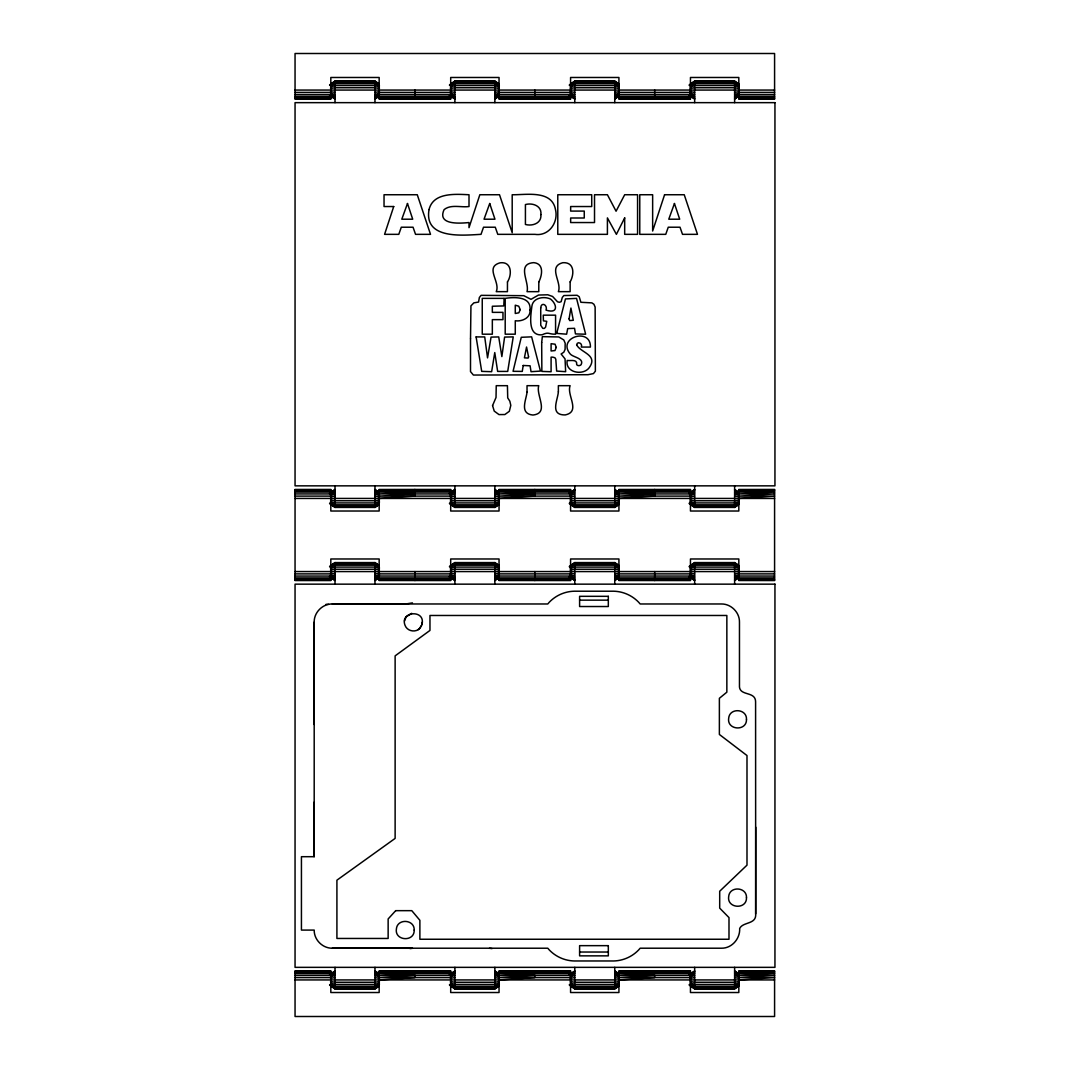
<?xml version="1.0" encoding="UTF-8"?>
<svg xmlns="http://www.w3.org/2000/svg" width="1070" height="1070" viewBox="0 0 1070 1070"><rect width="100%" height="100%" fill="white"/><g stroke="black" fill="none" stroke-linecap="round" stroke-linejoin="round"><path stroke-width="1.5" d="M314.125 724.47L314.192 622.098C313.978 612.428 322.632 603.721 332.315 603.975L406.279 603.908L412.445 602.891M314.192 622.098L314.192 856.695L301.432 856.695L301.432 930.084L314.192 930.084C313.978 939.768 322.632 948.421 332.315 948.207L547.786 948.221L549.338 950.013A35.925 35.925 0 0 0 576.422 960.967L611.518 960.967A35.925 35.925 0 0 0 638.589 950.013L640.168 948.207L721.341 948.207C731.813 948.488 740.213 938.671 739.678 928.479C742.928 921.551 756.61 924.707 755.674 913.874L755.741 827.217M422.021 624.332C425.74 609.071 399.431 611.237 405.062 625.388C407.188 631.18 415.294 632.838 419.641 628.545C423.332 621.657 421.66 626.913 418.156 629.641M421.781 624.653L422.302 622.098M404.5 620.988L406.145 616.855L411.696 613.324M330.964 83.768L335.017 81.079L374.968 81.079L379.021 83.768M374.968 99.055L379.021 96.353M450.844 83.768L454.897 81.079L494.862 81.079L498.901 83.768M494.862 99.055L498.901 96.353M570.725 83.768L574.777 81.079L614.742 81.079L618.781 83.768M614.742 99.055L618.781 96.353M690.618 83.768L694.657 81.079L734.622 81.079L738.661 83.768M734.622 99.055L738.661 96.353M329.613 493.043L335.017 489.445M330.964 504.732L335.017 507.421L374.968 507.421L379.021 504.732M330.964 565.268L335.017 562.579L374.968 562.579L379.021 565.268M449.494 493.043L454.897 489.445M374.968 580.555L379.021 577.853M450.844 504.732L454.897 507.421L494.862 507.421L498.901 504.732M450.844 565.268L454.897 562.579L494.862 562.579L498.901 565.268M569.387 493.043L574.777 489.445M494.862 580.555L498.901 577.853M570.725 504.732L574.777 507.421L614.742 507.421L618.781 504.732M570.725 565.268L574.777 562.579L614.742 562.579L618.781 565.268M689.267 493.043L694.657 489.445M614.742 580.555L618.781 577.853M690.618 504.732L694.657 507.421L734.622 507.421L738.661 504.732M690.618 565.268L694.657 562.579L734.622 562.579L738.661 565.268M734.622 580.555L738.661 577.853M329.613 974.543L335.017 970.945M330.964 986.232L335.017 988.921L374.968 988.921L379.021 986.232M449.494 974.543L454.897 970.945M450.844 986.232L454.897 988.921L494.862 988.921L498.901 986.232M569.387 974.543L574.777 970.945M570.725 986.232L574.777 988.921L614.742 988.921L618.781 986.232M689.267 974.543L694.657 970.945M690.618 986.232L694.657 988.921L734.622 988.921L738.661 986.232M329.613 84.851L335.017 81.373L374.968 81.373L379.021 83.982M374.968 98.748L379.021 96.139M449.494 84.851L454.897 81.373L494.862 81.373L498.901 83.982M494.862 98.748L498.901 96.139M569.387 84.851L574.777 81.373L614.742 81.373L618.781 83.982M614.742 98.748L618.781 96.139M689.267 84.851L694.657 81.373L734.622 81.373L738.661 83.982M734.622 98.748L738.661 96.139M329.613 493.23L335.017 489.752M379.021 504.518L374.968 507.127L335.017 507.127L329.613 503.649M329.613 566.351L335.017 562.873L374.968 562.873L379.021 565.482M449.494 493.23L454.897 489.752M374.968 580.248L379.021 577.639M498.901 504.518L494.862 507.127L454.897 507.127L449.494 503.649M449.494 566.351L454.897 562.873L494.862 562.873L498.901 565.482M569.387 493.23L574.777 489.752M494.862 580.248L498.901 577.639M618.781 504.518L614.742 507.127L574.777 507.127L569.387 503.649M569.387 566.351L574.777 562.873L614.742 562.873L618.781 565.482M689.267 493.23L694.657 489.752M614.742 580.248L618.781 577.639M738.661 504.518L734.622 507.127L694.657 507.127L689.267 503.649M689.267 566.351L694.657 562.873L734.622 562.873L738.661 565.482M734.622 580.248L738.661 577.639M329.613 974.73L335.017 971.252M379.021 986.018L374.968 988.626L335.017 988.626L329.613 985.149M449.494 974.73L454.897 971.252M498.901 986.018L494.862 988.626L454.897 988.626L449.494 985.149M569.387 974.73L574.777 971.252M618.781 986.018L614.742 988.626L574.777 988.626L569.387 985.149M689.267 974.73L694.657 971.252M738.661 986.018L734.622 988.626L694.657 988.626L689.267 985.149M329.613 85.386L335.017 82.283L374.968 82.283L379.021 84.61M374.968 97.851L379.021 95.511M449.494 85.386L454.897 82.283L494.862 82.283L498.901 84.61M494.862 97.851L498.901 95.511M569.387 85.386L574.777 82.283L614.742 82.283L618.781 84.61M614.742 97.851L618.781 95.511M689.267 85.386L694.657 82.283L734.622 82.283L738.661 84.61M734.622 97.851L738.661 95.511M329.613 493.765L335.017 490.648M379.021 503.89L374.968 506.217L335.017 506.217L329.613 503.114M449.494 493.765L454.897 490.648M329.613 566.886L335.017 563.783L374.968 563.783L379.021 566.11M498.901 503.89L494.862 506.217L454.897 506.217L449.494 503.114M374.968 579.351L379.021 577.011M569.387 493.765L574.777 490.648M449.494 566.886L454.897 563.783L494.862 563.783L498.901 566.11M618.781 503.89L614.742 506.217L574.777 506.217L569.387 503.114M494.862 579.351L498.901 577.011M689.267 493.765L694.657 490.648M569.387 566.886L574.777 563.783L614.742 563.783L618.781 566.11M738.661 503.89L734.622 506.217L694.657 506.217L689.267 503.114M614.742 579.351L618.781 577.011M689.267 566.886L694.657 563.783L734.622 563.783L738.661 566.11M734.622 579.351L738.661 577.011M329.613 975.265L335.017 972.149M379.021 985.39L374.968 987.717L335.017 987.717L329.613 984.614M449.494 975.265L454.897 972.149M498.901 985.39L494.862 987.717L454.897 987.717L449.494 984.614M569.387 975.265L574.777 972.149M618.781 985.39L614.742 987.717L574.777 987.717L569.387 984.614M689.267 975.265L694.657 972.149M738.661 985.39L734.622 987.717L694.657 987.717L689.267 984.614M330.523 85.827L335.017 83.701L374.968 83.701L379.462 85.827M374.968 96.42L379.462 94.307M450.403 85.827L454.897 83.701L494.862 83.701L499.356 85.827M494.862 96.42L499.356 94.307M570.283 85.827L574.777 83.701L614.742 83.701L619.236 85.827M614.742 96.42L619.236 94.307M690.163 85.827L694.657 83.701L734.622 83.701L739.116 85.827M734.622 96.42L739.116 94.307M330.523 494.193L335.017 492.08M379.462 502.673L374.968 504.799L335.017 504.799L330.523 502.673M450.403 494.193L454.897 492.08M330.523 567.327L335.017 565.201L374.968 565.201L379.462 567.327M499.356 502.673L494.862 504.799L454.897 504.799L450.403 502.673M374.968 577.92L379.462 575.807M570.283 494.193L574.777 492.08M450.403 567.327L454.897 565.201L494.862 565.201L499.356 567.327M619.236 502.673L614.742 504.799L574.777 504.799L570.283 502.673M494.862 577.92L499.356 575.807M690.163 494.193L694.657 492.08M570.283 567.327L574.777 565.201L614.742 565.201L619.236 567.327M739.116 502.673L734.622 504.799L694.657 504.799L690.163 502.673M614.742 577.92L619.236 575.807M690.163 567.327L694.657 565.201L734.622 565.201L739.116 567.327M734.622 577.92L739.116 575.807M330.523 975.693L335.017 973.58M379.462 984.173L374.968 986.299L335.017 986.299L330.523 984.173M450.403 975.693L454.897 973.58M499.356 984.173L494.862 986.299L454.897 986.299L450.403 984.173M570.283 975.693L574.777 973.58M619.236 984.173L614.742 986.299L574.777 986.299L570.283 984.173M690.163 975.693L694.657 973.58M739.116 984.173L734.622 986.299L694.657 986.299L690.163 984.173M330.523 87.071L335.017 85.573L374.968 85.573L379.462 87.071M374.968 94.561L379.462 93.063M450.403 87.071L454.897 85.573L494.862 85.573L499.356 87.071M494.862 94.561L499.356 93.063M570.283 87.071L574.777 85.573L614.742 85.573L619.236 87.071M614.742 94.561L619.236 93.063M690.163 87.071L694.657 85.573L734.622 85.573L739.116 87.071M734.622 94.561L739.116 93.063M330.523 495.437L335.017 493.939M379.462 501.429L374.968 502.927L335.017 502.927L330.523 501.429M450.403 495.437L454.897 493.939M499.356 501.429L494.862 502.927L454.897 502.927L450.403 501.429M330.523 568.571L335.017 567.073L374.968 567.073L379.462 568.571M570.283 495.437L574.777 493.939M374.968 576.061L379.462 574.563M619.236 501.429L614.742 502.927L574.777 502.927L570.283 501.429M450.403 568.571L454.897 567.073L494.862 567.073L499.356 568.571M690.163 495.437L694.657 493.939M494.862 576.061L499.356 574.563M739.116 501.429L734.622 502.927L694.657 502.927L690.163 501.429M570.283 568.571L574.777 567.073L614.742 567.073L619.236 568.571M614.742 576.061L619.236 574.563M690.163 568.571L694.657 567.073L734.622 567.073L739.116 568.571M734.622 576.061L739.116 574.563M330.523 976.937L335.017 975.439M379.462 982.929L374.968 984.427L335.017 984.427L330.523 982.929M450.403 976.937L454.897 975.439M499.356 982.929L494.862 984.427L454.897 984.427L450.403 982.929M570.283 976.937L574.777 975.439M619.236 982.929L614.742 984.427L574.777 984.427L570.283 982.929M690.163 976.937L694.657 975.439M739.116 982.929L734.622 984.427L694.657 984.427L690.163 982.929M330.523 88.516L335.017 87.74L374.968 87.74L379.462 88.516M374.968 92.394L379.462 91.619M450.403 88.516L454.897 87.74L494.862 87.74L499.356 88.516M494.862 92.394L499.356 91.619M570.283 88.516L574.777 87.74L614.742 87.74L619.236 88.516M614.742 92.394L619.236 91.619M690.163 88.516L694.657 87.74L734.622 87.74L739.116 88.516M734.622 92.394L739.116 91.619M330.523 496.881L335.017 496.106M379.462 499.984L374.968 500.76L335.017 500.76L330.523 499.984M450.403 496.881L454.897 496.106M499.356 499.984L494.862 500.76L454.897 500.76L450.403 499.984M570.283 496.881L574.777 496.106M619.236 499.984L614.742 500.76L574.777 500.76L570.283 499.984M690.163 496.881L694.657 496.106M330.523 570.016L335.017 569.24L374.968 569.24L379.462 570.016M739.116 499.984L734.622 500.76L694.657 500.76L690.163 499.984M374.968 573.894L379.462 573.119M450.403 570.016L454.897 569.24L494.862 569.24L499.356 570.016M494.862 573.894L499.356 573.119M570.283 570.016L574.777 569.24L614.742 569.24L619.236 570.016M614.742 573.894L619.236 573.119M690.163 570.016L694.657 569.24L734.622 569.24L739.116 570.016M734.622 573.894L739.116 573.119M330.523 978.381L335.017 977.605M379.462 981.484L374.968 982.26L335.017 982.26L330.523 981.484M450.403 978.381L454.897 977.605M499.356 981.484L494.862 982.26L454.897 982.26L450.403 981.484M570.283 978.381L574.777 977.605M619.236 981.484L614.742 982.26L574.777 982.26L570.283 981.484M690.163 978.381L694.657 977.605M739.116 981.484L734.622 982.26L694.657 982.26L690.163 981.484M409.997 948.582L412.485 948.274L332.315 948.207M379.168 498.433L414.933 496.106L414.933 493.939L379.168 496.119L450.697 496.106M499.048 498.433L534.813 496.106L534.813 493.939L499.048 496.119L570.577 496.106M618.928 498.433L654.693 496.106L654.693 493.939L618.928 496.119L690.458 496.106M738.822 498.433L774.586 496.106L738.822 496.119L774.586 493.939L738.822 493.939L774.586 492.08L738.822 492.106M379.168 979.933L414.933 977.605L450.697 977.605M499.048 979.933L534.813 977.605L570.577 977.605M618.928 979.933L654.693 977.605L690.458 977.605M738.822 979.933L774.586 977.605L738.822 977.619L774.586 975.439L738.822 975.439L774.586 973.58L738.822 973.606M414.933 489.445L379.168 489.485L379.168 511.019L330.817 511.019L330.817 489.445L295.052 489.445L295.052 580.555L330.817 580.555L330.817 558.981L379.168 558.981L379.168 580.515L450.697 580.555L450.697 558.981L499.048 558.981L499.048 580.515L570.577 580.555L570.577 558.981L618.928 558.981L618.928 580.515L690.458 580.555L690.458 558.981L738.822 558.981L738.822 580.515L774.586 580.555L774.586 489.445L738.822 489.485L738.822 511.019L690.458 511.019L690.458 489.445L618.928 489.485L618.928 511.019L570.577 511.019L570.577 489.445L499.048 489.485L499.048 511.019L450.697 511.019L450.697 489.445L414.933 489.445L414.933 492.08L379.168 493.939L450.697 493.939M379.168 489.792L450.697 489.752M499.048 489.792L570.577 489.752M618.928 489.792L690.458 489.752M738.822 489.792L774.586 489.752M414.933 970.945L379.168 970.985L379.168 992.519L330.817 992.519L330.817 970.945L295.052 970.945L295.052 1016.5L774.586 1016.5L774.586 970.945L738.822 970.985L738.822 992.519L690.458 992.519L690.458 970.945L618.928 970.985L618.928 992.519L570.577 992.519L570.577 970.945L499.048 970.985L499.048 992.519L450.697 992.519L450.697 970.945L414.933 970.945L414.933 973.58L379.168 975.439L450.697 975.439M379.168 971.293L450.697 971.252M499.048 971.293L570.577 971.252M618.928 971.293L690.458 971.252M738.822 971.293L774.586 971.252M295.052 90.067L774.586 90.067M618.928 92.381L690.458 92.394M738.822 92.381L774.586 92.394M295.052 92.394L330.817 92.394M379.168 92.381L450.697 92.394M499.048 92.381L570.577 92.394M295.052 94.561L330.817 94.561M450.697 94.561L379.168 94.535M499.048 94.535L570.577 94.561M618.928 94.535L690.458 94.561M738.822 94.535L774.586 94.561M295.052 96.42L330.817 96.42M450.697 96.42L379.168 96.394M570.577 96.42L499.048 96.394M690.458 96.42L618.928 96.394M295.052 97.851L330.817 97.851M450.697 97.851L379.168 97.811M570.577 97.851L499.048 97.811M690.458 97.851L618.928 97.811M295.052 98.748L330.817 98.748M450.697 98.748L379.168 98.707M570.577 98.748L499.048 98.707M690.458 98.748L618.928 98.707M414.933 99.055L450.697 99.055L450.697 77.481L499.048 77.481L499.048 99.015L534.813 99.055L570.577 99.055L570.577 77.481L618.928 77.481L618.928 99.015L654.693 99.055L690.458 99.055L690.458 77.481L738.822 77.481L738.822 99.015L774.586 99.055L774.586 53.5L295.052 53.5L295.052 99.055L330.817 99.055L330.817 77.481L379.168 77.481L379.168 99.015L414.933 99.055L414.933 90.067M295.052 489.752L330.817 489.752M295.052 490.648L330.817 490.648M379.168 490.689L450.697 490.648M499.048 490.689L570.577 490.648M690.458 490.648L618.928 490.689M738.822 490.689L774.586 490.648M379.168 492.106L450.697 492.08M295.052 492.08L330.817 492.08M499.048 492.106L570.577 492.08M618.928 492.106L690.458 492.08M295.052 493.939L330.817 493.939M570.577 493.939L499.048 493.939L534.813 492.08L534.813 489.445M690.458 493.939L618.928 493.939L654.693 492.08L654.693 489.445M295.052 496.106L330.817 496.106M295.052 498.433L774.586 498.433M295.052 571.567L774.586 571.567M618.928 573.881L690.458 573.894M738.822 573.881L774.586 573.894M295.052 573.894L330.817 573.894M379.168 573.881L450.697 573.894M499.048 573.881L570.577 573.894M295.052 576.061L330.817 576.061M450.697 576.061L379.168 576.034M499.048 576.034L570.577 576.061M618.928 576.034L690.458 576.061M738.822 576.034L774.586 576.061M295.052 577.92L330.817 577.92M450.697 577.92L379.168 577.894M570.577 577.92L499.048 577.894M690.458 577.92L618.928 577.894M295.052 579.351L330.817 579.351M450.697 579.351L379.168 579.311M570.577 579.351L499.048 579.311M690.458 579.351L618.928 579.311M295.052 580.248L330.817 580.248M450.697 580.248L379.168 580.207M570.577 580.248L499.048 580.207M690.458 580.248L618.928 580.207M579.606 600.15L608.322 600.15M332.315 603.975L547.773 603.975L549.338 602.169A35.925 35.925 0 0 1 576.422 591.215L611.518 591.215A35.925 35.925 0 0 1 638.589 602.169L640.168 603.975L721.341 603.975C731.024 603.761 739.691 612.414 739.464 622.098L739.464 686.94C740.306 696.209 755.567 691.086 755.594 701.84L755.674 913.874M579.606 952.032L608.322 952.032M295.052 971.252L330.817 971.252M295.052 972.149L330.817 972.149M379.168 972.189L450.697 972.149M499.048 972.189L570.577 972.149M690.458 972.149L618.928 972.189M738.822 972.189L774.586 972.149M379.168 973.606L450.697 973.58M295.052 973.58L330.817 973.58M499.048 973.606L570.577 973.58M618.928 973.606L690.458 973.58M295.052 975.439L330.817 975.439M570.577 975.439L499.048 975.439L534.813 973.58L534.813 970.945M690.458 975.439L618.928 975.439L654.693 973.58L654.693 970.945M295.052 977.605L330.817 977.605M295.052 979.933L774.586 979.933M738.822 96.394L774.586 96.42M738.822 97.811L774.586 97.851M738.822 98.707L774.586 98.748M738.822 577.894L774.586 577.92M738.822 579.311L774.586 579.351M738.822 580.207L774.586 580.248M489.552 948.274L492.039 948.582M690.163 91.619L694.657 92.394M570.283 91.619L574.777 92.394M450.403 91.619L454.897 92.394M330.523 91.619L335.017 92.394M734.622 496.106L739.116 496.881M614.742 496.106L619.236 496.881M494.862 496.106L499.356 496.881M374.968 496.106L379.462 496.881M690.163 573.119L694.657 573.894M570.283 573.119L574.777 573.894M450.403 573.119L454.897 573.894M330.523 573.119L335.017 573.894M734.622 977.605L739.116 978.381M614.742 977.605L619.236 978.381M494.862 977.605L499.356 978.381M374.968 977.605L379.462 978.381M690.163 93.063L694.657 94.561M570.283 93.063L574.777 94.561M450.403 93.063L454.897 94.561M330.523 93.063L335.017 94.561M734.622 493.939L739.116 495.437M614.742 493.939L619.236 495.437M494.862 493.939L499.356 495.437M690.163 574.563L694.657 576.061M374.968 493.939L379.462 495.437M570.283 574.563L574.777 576.061M450.403 574.563L454.897 576.061M330.523 574.563L335.017 576.061M734.622 975.439L739.116 976.937M614.742 975.439L619.236 976.937M494.862 975.439L499.356 976.937M374.968 975.439L379.462 976.937M690.163 94.307L694.657 96.42M570.283 94.307L574.777 96.42M450.403 94.307L454.897 96.42M330.523 94.307L335.017 96.42M734.622 492.08L739.116 494.193M614.742 492.08L619.236 494.193M690.163 575.807L694.657 577.92M494.862 492.08L499.356 494.193M570.283 575.807L574.777 577.92M374.968 492.08L379.462 494.193M450.403 575.807L454.897 577.92M330.523 575.807L335.017 577.92M734.622 973.58L739.116 975.693M614.742 973.58L619.236 975.693M494.862 973.58L499.356 975.693M374.968 973.58L379.462 975.693M689.267 94.735L694.657 97.851M569.387 94.735L574.777 97.851M449.494 94.735L454.897 97.851M329.613 94.735L335.017 97.851M734.622 490.648L738.661 492.989M614.742 490.648L618.781 492.989M689.267 576.235L694.657 579.351M494.862 490.648L498.901 492.989M569.387 576.235L574.777 579.351M374.968 490.648L379.021 492.989M449.494 576.235L454.897 579.351M329.613 576.235L335.017 579.351M734.622 972.149L738.661 974.489M614.742 972.149L618.781 974.489M494.862 972.149L498.901 974.489M374.968 972.149L379.021 974.489M689.267 95.27L694.657 98.748M569.387 95.27L574.777 98.748M449.494 95.27L454.897 98.748M329.613 95.27L335.017 98.748M734.622 489.752L738.661 492.36M614.742 489.752L618.781 492.36M689.267 576.77L694.657 580.248M494.862 489.752L498.901 492.36M569.387 576.77L574.777 580.248M374.968 489.752L379.021 492.36M449.494 576.77L454.897 580.248M329.613 576.77L335.017 580.248M734.622 971.252L738.661 973.86M614.742 971.252L618.781 973.86M494.862 971.252L498.901 973.86M374.968 971.252L379.021 973.86M689.267 95.457L694.657 99.055M569.387 95.457L574.777 99.055M449.494 95.457L454.897 99.055M329.613 95.457L335.017 99.055M734.622 489.445L738.661 492.146M614.742 489.445L618.781 492.146M689.267 576.957L694.657 580.555M494.862 489.445L498.901 492.146M569.387 576.957L574.777 580.555M374.968 489.445L379.021 492.146M449.494 576.957L454.897 580.555M329.613 576.957L335.017 580.555M734.622 970.945L738.661 973.646M614.742 970.945L618.781 973.646M494.862 970.945L498.901 973.646M374.968 970.945L379.021 973.646M314.125 802.179L314.192 856.695M734.622 81.079L734.622 102.653M734.622 485.847L734.622 507.421M734.622 562.579L734.622 584.153M734.622 967.347L734.622 988.921M694.657 81.079L694.657 102.653M694.657 485.847L694.657 507.421M694.657 562.579L694.657 584.153M694.657 967.347L694.657 988.921M654.693 90.067L654.693 99.055M654.693 571.567L654.693 580.555M614.742 81.079L614.742 102.653M614.742 485.847L614.742 507.421M614.742 562.579L614.742 584.153M614.742 967.347L614.742 988.921M574.777 81.079L574.777 102.653M574.777 485.847L574.777 507.421M574.777 562.579L574.777 584.153M574.777 967.347L574.777 988.921M534.813 90.067L534.813 99.055M534.813 571.567L534.813 580.555M494.862 81.079L494.862 102.653M494.862 485.847L494.862 507.421M494.862 562.579L494.862 584.153M494.862 967.347L494.862 988.921M454.897 81.079L454.897 102.653M454.897 485.847L454.897 507.421M454.897 562.579L454.897 584.153M454.897 967.347L454.897 988.921M414.933 571.567L414.933 580.555M374.968 81.079L374.968 102.653M374.968 485.847L374.968 507.421M374.968 562.579L374.968 584.153M374.968 967.347L374.968 988.921M335.017 81.079L335.017 102.653M335.017 485.847L335.017 507.421M335.017 562.579L335.017 584.153M335.017 967.347L335.017 988.921M328.57 604.309A35.925 35.925 0 0 1 326.069 604.309M470.519 338.762L470.506 371.598L473.395 375.048L588.018 374.701L593.449 373.59L595.375 371.183L595.134 307.036L593.917 304.254L591.884 302.877L580.89 302.288L579.204 296.738L577.091 295.28L563.877 295.547L562.312 297.406L561.108 301.727L559.316 302.288L557.523 301.793L552.588 296.47L547.8 294.785L538.477 295.052L531.014 299.332L523.792 295.681L481.099 295.347L479.373 297.487L478.571 302.048L473.823 302.89L470.947 305.873L470.519 338.762M492.561 405.583L494.233 411.094L498.981 414.585L504.853 414.545L509.347 411.281L510.805 405.356L509.828 401.183L507.715 397.893L507.434 385.681L496.239 385.681L496.025 397.492L492.561 405.583M476.11 336.916L481.701 371.37L491.638 371.691L494.768 352.578L497.644 371.41L507.715 371.41L513.239 336.889L504.599 337.077L501.857 356.591L498.727 336.93L491.063 337.103L487.545 357.888L484.723 336.93L476.11 336.916M528.567 356.845L528.072 358.076L524.42 357.835L526.547 347.028L528.567 356.845M541.688 342.547L541.861 371.41L551.09 371.731L551.09 357.139L552.735 357.139L554.942 357.755L555.798 359.226L556.641 371.076L565.642 371.691L565.04 358.891L561.121 353.996L563.81 352.204L565.094 349.395L565.174 343.189L563.783 339.952L558.794 336.943L542.343 336.662L541.688 342.547M527.029 392.168C526.132 400.193 519.177 413.729 532.954 415.04C549.846 413.167 535.629 395.124 538.772 385.681L527.029 385.681L527.029 392.168M507.474 281.891L507.434 291.655L496.239 291.655C500.666 281.851 484.322 267.219 500.038 262.832C511.995 261.174 512.075 274.883 507.474 281.891M538.812 281.972L538.772 291.655L527.029 291.655C529.69 282.132 516.141 263.835 533.743 262.645C544.416 263.648 542.075 275.538 538.812 281.972M570.149 281.878L570.123 291.655L558.366 291.655C562.165 282.226 547.372 266.657 562.833 262.698C574.871 261.936 574.256 274.682 570.149 281.878M558.366 391.821C557.711 400.247 549.525 415.173 565.214 414.933C581.144 411.629 566.378 395.084 570.123 385.681L558.366 385.681L558.366 391.821M520.234 309.604L518.856 312.801L515.272 313.483L515.272 305.191L518.736 306.207L520.234 309.604M540.724 307.919L540.751 325.307L542.784 328.343L544.336 328.423L545.593 327.139L546.757 321.321L543.426 320.839L543.252 315.168L555.571 315.168L555.571 334.188C547.907 334.335 549.298 331.473 542.115 334.79C527.095 336.301 530.84 314.954 531.857 306.394C532.753 297.768 543.988 295.922 550.542 299.052C556.975 304.147 558.647 314.192 546.048 310.126C547.934 304.937 541.126 301.419 540.724 307.919M576.623 344.794C580.381 352.819 599.066 354.825 588.808 368.214C582.428 375.837 564.947 372.48 567.18 360.443C570.31 361.125 577.546 358.677 576.677 364.589C577.466 366.06 580.207 365.913 581.144 364.629C584.407 358.236 573.306 357.367 570.35 354.13C556.306 337.745 590.881 326.751 590.413 347.068L581.304 347.068C583.083 343.523 577.305 340.701 576.623 344.794M556.694 333.412L566.618 334.188L567.702 328.584L574.55 328.316L575.446 333.907L585.638 334.228L576.556 298.383L565.455 298.931L556.694 333.412M504.13 298.37L503.796 305.926L492.334 306.247L492.334 312.36L502.967 312.36L502.967 319.636L492.334 319.636L492.334 334.188L482.249 334.188L482.249 298.37L504.13 298.37M569.066 318.887L569.695 320.572L573.293 320.278L570.925 308.053L569.066 318.887M530.011 310.126C530.707 317.95 521.892 321.762 515.272 320.759L515.272 334.188L505.2 334.188L505.2 298.37C514.202 297.005 531.576 296.176 530.011 310.126M556.226 347.429L554.982 350.559L551.09 350.987L551.09 343.711L555.062 344.192L556.226 347.429M429.043 209.559C423.707 239.747 463.176 235.266 481.018 234.343L483.52 227.214L495.276 227.214L497.777 234.343L534.906 234.343C548.923 236.51 558.714 222.252 555.437 209.386C551.759 189.738 525.958 195.007 512.196 194.74L512.196 232.698L499.503 194.74L479.841 194.74L469.008 227.669L469.008 222.547C460.327 223.376 436.734 225.369 444.117 209.613C451.018 204.049 460.956 207.674 469.008 206.537L469.008 194.74C455.526 194.165 433.283 192.159 429.043 209.559M540.885 214.548C541.821 223.242 532.539 226.412 525.423 224.473L525.423 204.557C532.526 202.604 541.955 205.828 540.885 214.548M414.197 930.084C414.598 942.295 394.469 941.025 396.395 928.961C397.291 918.207 414.665 919.304 414.197 930.084M746.486 719.361C746.887 731.572 726.757 730.315 728.683 718.237C729.579 707.484 746.954 708.581 746.486 719.361M746.486 897.663C746.887 909.874 726.757 908.617 728.683 896.54C729.579 885.786 746.954 886.883 746.486 897.663M523.203 365.485L522.267 371.41L513.065 371.303L521.264 337.291L531.63 336.849L540.457 371.089L531.028 371.691L530.091 365.806L523.203 365.485M393.72 206.537L384.585 234.343L398.789 234.343L401.29 227.214L413.047 227.214L415.548 234.343L430.514 234.343L417.273 194.74L384.036 194.74L384.036 206.537L393.72 206.537M664.577 194.74L652.646 231.013L652.646 194.74L639.766 194.74L639.766 234.343L665.754 234.343L668.255 227.214L680.012 227.214L682.513 234.343L697.48 234.343L684.238 194.74L664.577 194.74M407.483 203.514L401.798 219.203L412.712 219.203L407.483 203.514M489.712 203.514L484.041 219.203L494.955 219.203L489.712 203.514M674.448 203.514L668.777 219.203L679.691 219.203L674.448 203.514M624.679 217.892L616.4 234.343L607.412 217.892L607.412 234.343L557.778 234.343L557.778 194.74L591.723 194.74L591.723 206.537L570.658 206.537L570.658 211.084L584.26 211.084L584.26 217.999L570.658 217.999L570.658 222.547L594.519 222.547L594.519 194.74L607.412 194.74L616.066 211.205L624.679 194.74L637.573 194.74L637.573 234.343L624.679 234.343L624.679 217.892M395.699 910.664L388.142 918.956L388.142 938.457L336.916 938.457L336.916 880.182L395.124 838.412L395.124 655.87L429.966 630.431L429.966 615.477L726.851 615.477L726.851 692.183L719.374 698.295L719.374 734.461L746.994 755.54L746.994 865.149L719.695 891.243L719.695 908.122L728.991 917.592L728.991 939.246L419.881 939.246L419.881 920.307L411.789 910.664L395.699 910.664M414.933 975.439L379.168 977.619L414.933 977.605L414.933 975.439M534.813 975.439L499.048 977.619L534.813 977.605L534.813 975.439M654.693 975.439L618.928 977.619L654.693 977.605L654.693 975.439M774.947 102.653L295.052 102.653L295.052 485.847L774.947 485.847L774.947 102.653M774.947 584.153L295.052 584.153L295.052 967.347L774.947 967.347L774.947 584.153M608.322 596.324L579.606 596.324L579.606 606.529L608.322 606.529L608.322 596.324M608.322 945.653L579.606 945.653L579.606 955.858L608.322 955.858L608.322 945.653"/></g></svg>
